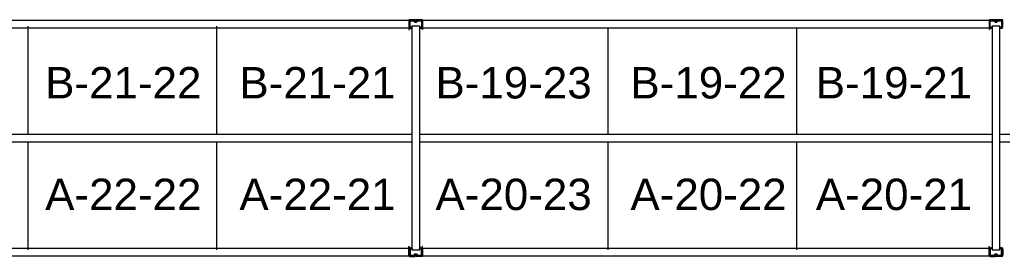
# Model space of a CAD drawing. Header units: inches. Extents: x 2743 to 10591, y -1604 to 5792.
# Drawn here: x 7448.4 to 7698.4, y 3455.9 to 3516.1 of the extents above; entities that cross this region are included whole.
import ezdxf

# ---------------------------------------------------------------- set-up
doc = ezdxf.new("R2010")
doc.units = ezdxf.units.IN
doc.header["$LTSCALE"] = 0.1875
doc.header["$MEASUREMENT"] = 0
for name, color, linetype, lineweight in [('22 Dimension', 7, 'Continuous', 5), ('32 Echelle', 160, 'Continuous', 15), ('33 Poutre', 30, 'Continuous', 15)]:
    doc.layers.add(name, color=color, linetype=linetype, lineweight=lineweight)
doc.styles.add('arial', font='')
doc.styles.get('arial').set_extended_font_data('Arial')

msp = doc.modelspace()

# ---------------------------------------------------------------- hatches: boundary and pattern name
at = {"layer": '32 Echelle'}
for points in [[(7548.14784, 3513.78941), (7548.14784, 3513.97691), (7547.96034, 3513.97691)], [(7548.14784, 3513.78941), (7548.14784, 3513.97691), (7547.96034, 3513.97691)], [(7550.14784, 3513.78941), (7550.14784, 3513.97691), (7550.33534, 3513.97691)], [(7550.14784, 3513.78941), (7550.14784, 3513.97691), (7550.33534, 3513.97691)], [(7695.77284, 3513.78941), (7695.77284, 3513.97691), (7695.58534, 3513.97691)], [(7695.77284, 3513.78941), (7695.77284, 3513.97691), (7695.58534, 3513.97691)], [(7697.77284, 3513.78941), (7697.77284, 3513.97691), (7697.96034, 3513.97691)], [(7697.77284, 3513.78941), (7697.77284, 3513.97691), (7697.96034, 3513.97691)], [(7548.14784, 3458.16441), (7548.14784, 3457.97691), (7547.96034, 3457.97691)], [(7548.14784, 3458.16441), (7548.14784, 3457.97691), (7547.96034, 3457.97691)], [(7550.14784, 3458.16441), (7550.14784, 3457.97691), (7550.33534, 3457.97691)], [(7550.14784, 3458.16441), (7550.14784, 3457.97691), (7550.33534, 3457.97691)], [(7695.77284, 3458.16441), (7695.77284, 3457.97691), (7695.58534, 3457.97691)], [(7695.77284, 3458.16441), (7695.77284, 3457.97691), (7695.58534, 3457.97691)], [(7697.77284, 3458.16441), (7697.77284, 3457.97691), (7697.96034, 3457.97691)], [(7697.77284, 3458.16441), (7697.77284, 3457.97691), (7697.96034, 3457.97691)]]:
    msp.add_hatch(color=256, dxfattribs=at).paths.add_polyline_path(points)

# ---------------------------------------------------------------- linework, layer by layer
at = {"layer": '22 Dimension'}
for p, q in [((7450.52284, 3486.97691), (7450.52284, 3513.97691)), ((7498.52284, 3486.97691), (7498.52284, 3513.97691)), ((7598.14784, 3486.97691), (7598.14784, 3513.97691)), ((7646.14784, 3486.97691), (7646.14784, 3513.97691)), ((7402.52284, 3486.97691), (7548.14784, 3486.97691)), ((7550.14784, 3486.97691), (7695.77284, 3486.97691)), ((7697.77284, 3486.97691), (7843.39784, 3486.97691)), ((7402.52284, 3484.97691), (7548.14784, 3484.97691)), ((7450.52284, 3457.97691), (7450.52284, 3484.97691)), ((7498.52284, 3457.97691), (7498.52284, 3484.97691)), ((7550.14784, 3484.97691), (7695.77284, 3484.97691)), ((7598.14784, 3457.97691), (7598.14784, 3484.97691)), ((7646.14784, 3457.97691), (7646.14784, 3484.97691)), ((7697.77284, 3484.97691), (7843.39784, 3484.97691))]:
    msp.add_line(p, q, dxfattribs=at)
at = {"layer": '32 Echelle', "linetype": 'Continuous', "lineweight": 25}
for p, q in [((7547.52288, 3515.79316), (7547.52288, 3514.16066)), ((7547.52288, 3515.79316), (7547.52288, 3514.16066)), ((7547.61288, 3514.16066), (7547.61288, 3515.79316)), ((7547.61288, 3514.16066), (7547.61288, 3515.79316)), ((7548.63547, 3515.97691), (7547.70663, 3515.97691)), ((7548.63547, 3515.97691), (7547.70663, 3515.97691)), ((7547.70663, 3515.88691), (7548.63547, 3515.88691)), ((7547.70663, 3515.88691), (7548.63547, 3515.88691)), ((7548.72512, 3515.82057), (7548.76903, 3515.67693)), ((7548.72512, 3515.82057), (7548.76903, 3515.67693)), ((7548.8551, 3515.70325), (7548.81119, 3515.84688)), ((7548.8551, 3515.70325), (7548.81119, 3515.84688)), ((7549.35092, 3515.63691), (7548.94475, 3515.63691)), ((7549.35092, 3515.63691), (7548.94475, 3515.63691)), ((7548.94475, 3515.54691), (7549.35092, 3515.54691)), ((7548.94475, 3515.54691), (7549.35092, 3515.54691)), ((7549.48449, 3515.84688), (7549.44057, 3515.70325)), ((7549.48449, 3515.84688), (7549.44057, 3515.70325)), ((7549.52664, 3515.67693), (7549.57055, 3515.82057)), ((7549.52664, 3515.67693), (7549.57055, 3515.82057)), ((7550.58904, 3515.97691), (7549.66021, 3515.97691)), ((7550.58904, 3515.97691), (7549.66021, 3515.97691)), ((7549.66021, 3515.88691), (7550.58904, 3515.88691)), ((7549.66021, 3515.88691), (7550.58904, 3515.88691)), ((7550.68279, 3515.79316), (7550.68279, 3514.16066)), ((7550.68279, 3515.79316), (7550.68279, 3514.16066)), ((7550.77279, 3514.16066), (7550.77279, 3515.79316)), ((7550.77279, 3514.16066), (7550.77279, 3515.79316)), ((7695.14788, 3515.79316), (7695.14788, 3514.16066)), ((7695.14788, 3515.79316), (7695.14788, 3514.16066)), ((7695.23788, 3514.16066), (7695.23788, 3515.79316)), ((7695.23788, 3514.16066), (7695.23788, 3515.79316)), ((7696.26047, 3515.97691), (7695.33163, 3515.97691)), ((7696.26047, 3515.97691), (7695.33163, 3515.97691)), ((7695.33163, 3515.88691), (7696.26047, 3515.88691)), ((7695.33163, 3515.88691), (7696.26047, 3515.88691)), ((7696.35012, 3515.82057), (7696.39403, 3515.67693)), ((7696.35012, 3515.82057), (7696.39403, 3515.67693)), ((7696.4801, 3515.70325), (7696.43619, 3515.84688)), ((7696.4801, 3515.70325), (7696.43619, 3515.84688)), ((7696.97592, 3515.63691), (7696.56975, 3515.63691)), ((7696.97592, 3515.63691), (7696.56975, 3515.63691)), ((7696.56975, 3515.54691), (7696.97592, 3515.54691)), ((7696.56975, 3515.54691), (7696.97592, 3515.54691)), ((7697.10949, 3515.84688), (7697.06557, 3515.70325)), ((7697.10949, 3515.84688), (7697.06557, 3515.70325)), ((7697.15164, 3515.67693), (7697.19555, 3515.82057)), ((7697.15164, 3515.67693), (7697.19555, 3515.82057)), ((7698.21404, 3515.97691), (7697.28521, 3515.97691)), ((7698.21404, 3515.97691), (7697.28521, 3515.97691)), ((7697.28521, 3515.88691), (7698.21404, 3515.88691)), ((7697.28521, 3515.88691), (7698.21404, 3515.88691)), ((7698.30779, 3515.79316), (7698.30779, 3514.16066)), ((7698.30779, 3515.79316), (7698.30779, 3514.16066)), ((7698.39779, 3514.16066), (7698.39779, 3515.79316)), ((7698.39779, 3514.16066), (7698.39779, 3515.79316)), ((7548.12288, 3514.06691), (7547.70663, 3514.06691)), ((7548.12288, 3514.06691), (7547.70663, 3514.06691)), ((7547.70663, 3513.97691), (7548.12288, 3513.97691)), ((7547.70663, 3513.97691), (7548.12288, 3513.97691)), ((7548.12288, 3513.97691), (7548.12288, 3514.06691)), ((7548.12288, 3513.97691), (7548.12288, 3514.06691)), ((7550.58904, 3514.06691), (7550.17279, 3514.06691)), ((7550.17279, 3514.06691), (7550.17279, 3513.97691)), ((7550.58904, 3514.06691), (7550.17279, 3514.06691)), ((7550.17279, 3514.06691), (7550.17279, 3513.97691)), ((7550.17279, 3513.97691), (7550.58904, 3513.97691)), ((7550.17279, 3513.97691), (7550.58904, 3513.97691)), ((7695.74788, 3514.06691), (7695.33163, 3514.06691)), ((7695.74788, 3514.06691), (7695.33163, 3514.06691)), ((7695.33163, 3513.97691), (7695.74788, 3513.97691)), ((7695.33163, 3513.97691), (7695.74788, 3513.97691)), ((7695.74788, 3513.97691), (7695.74788, 3514.06691)), ((7695.74788, 3513.97691), (7695.74788, 3514.06691)), ((7698.21404, 3514.06691), (7697.79779, 3514.06691)), ((7697.79779, 3514.06691), (7697.79779, 3513.97691)), ((7698.21404, 3514.06691), (7697.79779, 3514.06691)), ((7697.79779, 3514.06691), (7697.79779, 3513.97691)), ((7697.79779, 3513.97691), (7698.21404, 3513.97691)), ((7697.79779, 3513.97691), (7698.21404, 3513.97691)), ((7547.70663, 3457.97691), (7548.12288, 3457.97691)), ((7547.70663, 3457.97691), (7548.12288, 3457.97691)), ((7548.12288, 3457.97691), (7548.12288, 3457.88691)), ((7548.12288, 3457.97691), (7548.12288, 3457.88691)), ((7550.17279, 3457.97691), (7550.58904, 3457.97691)), ((7550.17279, 3457.88691), (7550.17279, 3457.97691)), ((7550.17279, 3457.97691), (7550.58904, 3457.97691)), ((7550.17279, 3457.88691), (7550.17279, 3457.97691)), ((7695.33163, 3457.97691), (7695.74788, 3457.97691)), ((7695.33163, 3457.97691), (7695.74788, 3457.97691)), ((7695.74788, 3457.97691), (7695.74788, 3457.88691)), ((7695.74788, 3457.97691), (7695.74788, 3457.88691)), ((7697.79779, 3457.97691), (7698.21404, 3457.97691)), ((7697.79779, 3457.88691), (7697.79779, 3457.97691)), ((7697.79779, 3457.97691), (7698.21404, 3457.97691)), ((7697.79779, 3457.88691), (7697.79779, 3457.97691)), ((7547.52288, 3456.16066), (7547.52288, 3457.79316)), ((7547.52288, 3456.16066), (7547.52288, 3457.79316)), ((7547.61288, 3457.79316), (7547.61288, 3456.16066)), ((7547.61288, 3457.79316), (7547.61288, 3456.16066)), ((7548.12288, 3457.88691), (7547.70663, 3457.88691)), ((7548.12288, 3457.88691), (7547.70663, 3457.88691)), ((7547.70663, 3456.06691), (7548.63547, 3456.06691)), ((7547.70663, 3456.06691), (7548.63547, 3456.06691)), ((7548.63547, 3455.97691), (7547.70663, 3455.97691)), ((7548.63547, 3455.97691), (7547.70663, 3455.97691)), ((7548.72512, 3456.13325), (7548.76903, 3456.27688)), ((7548.72512, 3456.13325), (7548.76903, 3456.27688)), ((7548.8551, 3456.25057), (7548.81119, 3456.10693)), ((7548.8551, 3456.25057), (7548.81119, 3456.10693)), ((7548.94475, 3456.40691), (7549.35092, 3456.40691)), ((7548.94475, 3456.40691), (7549.35092, 3456.40691)), ((7549.35092, 3456.31691), (7548.94475, 3456.31691)), ((7549.35092, 3456.31691), (7548.94475, 3456.31691)), ((7549.48449, 3456.10693), (7549.44057, 3456.25057)), ((7549.48449, 3456.10693), (7549.44057, 3456.25057)), ((7549.52664, 3456.27688), (7549.57055, 3456.13325)), ((7549.52664, 3456.27688), (7549.57055, 3456.13325)), ((7549.66021, 3456.06691), (7550.58904, 3456.06691)), ((7549.66021, 3456.06691), (7550.58904, 3456.06691)), ((7550.58904, 3455.97691), (7549.66021, 3455.97691)), ((7550.58904, 3455.97691), (7549.66021, 3455.97691)), ((7550.58904, 3457.88691), (7550.17279, 3457.88691)), ((7550.58904, 3457.88691), (7550.17279, 3457.88691)), ((7550.68279, 3456.16066), (7550.68279, 3457.79316)), ((7550.68279, 3456.16066), (7550.68279, 3457.79316)), ((7550.77279, 3457.79316), (7550.77279, 3456.16066)), ((7550.77279, 3457.79316), (7550.77279, 3456.16066)), ((7695.14788, 3456.16066), (7695.14788, 3457.79316)), ((7695.14788, 3456.16066), (7695.14788, 3457.79316)), ((7695.23788, 3457.79316), (7695.23788, 3456.16066)), ((7695.23788, 3457.79316), (7695.23788, 3456.16066)), ((7695.74788, 3457.88691), (7695.33163, 3457.88691)), ((7695.74788, 3457.88691), (7695.33163, 3457.88691)), ((7695.33163, 3456.06691), (7696.26047, 3456.06691)), ((7695.33163, 3456.06691), (7696.26047, 3456.06691)), ((7696.26047, 3455.97691), (7695.33163, 3455.97691)), ((7696.26047, 3455.97691), (7695.33163, 3455.97691)), ((7696.35012, 3456.13325), (7696.39403, 3456.27688)), ((7696.35012, 3456.13325), (7696.39403, 3456.27688)), ((7696.4801, 3456.25057), (7696.43619, 3456.10693)), ((7696.4801, 3456.25057), (7696.43619, 3456.10693)), ((7696.56975, 3456.40691), (7696.97592, 3456.40691)), ((7696.56975, 3456.40691), (7696.97592, 3456.40691)), ((7696.97592, 3456.31691), (7696.56975, 3456.31691)), ((7696.97592, 3456.31691), (7696.56975, 3456.31691)), ((7697.10949, 3456.10693), (7697.06557, 3456.25057)), ((7697.10949, 3456.10693), (7697.06557, 3456.25057)), ((7697.15164, 3456.27688), (7697.19555, 3456.13325)), ((7697.15164, 3456.27688), (7697.19555, 3456.13325)), ((7697.28521, 3456.06691), (7698.21404, 3456.06691)), ((7697.28521, 3456.06691), (7698.21404, 3456.06691)), ((7698.21404, 3455.97691), (7697.28521, 3455.97691)), ((7698.21404, 3455.97691), (7697.28521, 3455.97691)), ((7698.21404, 3457.88691), (7697.79779, 3457.88691)), ((7698.21404, 3457.88691), (7697.79779, 3457.88691)), ((7698.30779, 3456.16066), (7698.30779, 3457.79316)), ((7698.30779, 3456.16066), (7698.30779, 3457.79316)), ((7698.39779, 3457.79316), (7698.39779, 3456.16066)), ((7698.39779, 3457.79316), (7698.39779, 3456.16066))]:
    msp.add_line(p, q, dxfattribs=at)
at = {"layer": '32 Echelle'}
for p, q in [((7450.52284, 3486.97691), (7450.52284, 3514.47691)), ((7498.52284, 3486.97691), (7498.52284, 3514.47691)), ((7548.14784, 3513.97691), (7547.96034, 3513.97691)), ((7548.14784, 3513.78941), (7547.96034, 3513.97691)), ((7548.14784, 3513.97691), (7547.96034, 3513.97691)), ((7548.14784, 3513.78941), (7547.96034, 3513.97691)), ((7550.14784, 3514.47691), (7548.14784, 3514.47691)), ((7548.14784, 3514.47691), (7548.14784, 3457.47691)), ((7550.14784, 3514.47691), (7548.14784, 3514.47691)), ((7548.14784, 3514.47691), (7548.14784, 3457.47691)), ((7548.14784, 3513.78941), (7548.14784, 3513.97691)), ((7548.14784, 3513.78941), (7548.14784, 3513.97691)), ((7550.14784, 3457.47691), (7550.14784, 3514.47691)), ((7550.14784, 3457.47691), (7550.14784, 3514.47691)), ((7550.14784, 3513.97691), (7550.33534, 3513.97691)), ((7550.14784, 3513.78941), (7550.14784, 3513.97691)), ((7550.14784, 3513.78941), (7550.33534, 3513.97691)), ((7550.14784, 3513.97691), (7550.33534, 3513.97691)), ((7550.14784, 3513.78941), (7550.14784, 3513.97691)), ((7550.14784, 3513.78941), (7550.33534, 3513.97691)), ((7598.14784, 3486.97691), (7598.14784, 3513.97691)), ((7646.14784, 3486.97691), (7646.14784, 3513.97691)), ((7695.77284, 3513.97691), (7695.58534, 3513.97691)), ((7695.77284, 3513.78941), (7695.58534, 3513.97691)), ((7695.77284, 3513.97691), (7695.58534, 3513.97691)), ((7695.77284, 3513.78941), (7695.58534, 3513.97691)), ((7697.77284, 3514.47691), (7695.77284, 3514.47691)), ((7695.77284, 3514.47691), (7695.77284, 3457.47691)), ((7697.77284, 3514.47691), (7695.77284, 3514.47691)), ((7695.77284, 3514.47691), (7695.77284, 3457.47691)), ((7695.77284, 3513.78941), (7695.77284, 3513.97691)), ((7695.77284, 3513.78941), (7695.77284, 3513.97691)), ((7697.77284, 3457.47691), (7697.77284, 3514.47691)), ((7697.77284, 3457.47691), (7697.77284, 3514.47691)), ((7697.77284, 3513.97691), (7697.96034, 3513.97691)), ((7697.77284, 3513.78941), (7697.77284, 3513.97691)), ((7697.77284, 3513.78941), (7697.96034, 3513.97691)), ((7697.77284, 3513.97691), (7697.96034, 3513.97691)), ((7697.77284, 3513.78941), (7697.77284, 3513.97691)), ((7697.77284, 3513.78941), (7697.96034, 3513.97691)), ((7450.52284, 3457.47691), (7450.52284, 3484.97691)), ((7498.52284, 3457.47691), (7498.52284, 3484.97691)), ((7598.14784, 3457.47691), (7598.14784, 3484.97691)), ((7646.14784, 3457.47691), (7646.14784, 3484.97691)), ((7548.14784, 3458.16441), (7547.96034, 3457.97691)), ((7548.14784, 3458.16441), (7547.96034, 3457.97691)), ((7548.14784, 3457.97691), (7547.96034, 3457.97691)), ((7548.14784, 3457.97691), (7547.96034, 3457.97691)), ((7548.14784, 3458.16441), (7548.14784, 3457.97691)), ((7548.14784, 3458.16441), (7548.14784, 3457.97691)), ((7550.14784, 3458.16441), (7550.14784, 3457.97691)), ((7550.14784, 3458.16441), (7550.33534, 3457.97691)), ((7550.14784, 3458.16441), (7550.14784, 3457.97691)), ((7550.14784, 3458.16441), (7550.33534, 3457.97691)), ((7550.14784, 3457.97691), (7550.33534, 3457.97691)), ((7550.14784, 3457.97691), (7550.33534, 3457.97691)), ((7695.77284, 3458.16441), (7695.58534, 3457.97691)), ((7695.77284, 3458.16441), (7695.58534, 3457.97691)), ((7695.77284, 3457.97691), (7695.58534, 3457.97691)), ((7695.77284, 3457.97691), (7695.58534, 3457.97691)), ((7695.77284, 3458.16441), (7695.77284, 3457.97691)), ((7695.77284, 3458.16441), (7695.77284, 3457.97691)), ((7697.77284, 3458.16441), (7697.77284, 3457.97691)), ((7697.77284, 3458.16441), (7697.96034, 3457.97691)), ((7697.77284, 3458.16441), (7697.77284, 3457.97691)), ((7697.77284, 3458.16441), (7697.96034, 3457.97691)), ((7697.77284, 3457.97691), (7697.96034, 3457.97691)), ((7697.77284, 3457.97691), (7697.96034, 3457.97691)), ((7548.14784, 3457.47691), (7550.14784, 3457.47691)), ((7548.14784, 3457.47691), (7550.14784, 3457.47691)), ((7695.77284, 3457.47691), (7697.77284, 3457.47691)), ((7695.77284, 3457.47691), (7697.77284, 3457.47691))]:
    msp.add_line(p, q, dxfattribs=at)
at = {"layer": '32 Echelle', "linetype": 'Continuous', "lineweight": 25}
for centre, radius, start, end in [((7547.70663, 3515.79316), 0.18375, 90, 180), ((7547.70663, 3515.79316), 0.18375, 90, 180), ((7547.70663, 3515.79316), 0.09375, 90, 180), ((7547.70663, 3515.79316), 0.09375, 90, 180), ((7548.63547, 3515.79316), 0.18375, 17, 90), ((7548.63547, 3515.79316), 0.18375, 17, 90), ((7548.63547, 3515.79316), 0.09375, 17, 90), ((7548.63547, 3515.79316), 0.09375, 17, 90), ((7548.94475, 3515.73066), 0.18375, 197, 270), ((7548.94475, 3515.73066), 0.18375, 197, 270), ((7548.94475, 3515.73066), 0.09375, 197, 270), ((7548.94475, 3515.73066), 0.09375, 197, 270), ((7549.35092, 3515.73066), 0.09375, 270, 343), ((7549.35092, 3515.73066), 0.09375, 270, 343), ((7549.35092, 3515.73066), 0.18375, 270, 343), ((7549.35092, 3515.73066), 0.18375, 270, 343), ((7549.66021, 3515.79316), 0.18375, 90, 163), ((7549.66021, 3515.79316), 0.18375, 90, 163), ((7549.66021, 3515.79316), 0.09375, 90, 163), ((7549.66021, 3515.79316), 0.09375, 90, 163), ((7550.58904, 3515.79316), 0.18375, 0, 90), ((7550.58904, 3515.79316), 0.18375, 0, 90), ((7550.58904, 3515.79316), 0.09375, 0, 90), ((7550.58904, 3515.79316), 0.09375, 0, 90), ((7695.33163, 3515.79316), 0.18375, 90, 180), ((7695.33163, 3515.79316), 0.18375, 90, 180), ((7695.33163, 3515.79316), 0.09375, 90, 180), ((7695.33163, 3515.79316), 0.09375, 90, 180), ((7696.26047, 3515.79316), 0.18375, 17, 90), ((7696.26047, 3515.79316), 0.18375, 17, 90), ((7696.26047, 3515.79316), 0.09375, 17, 90), ((7696.26047, 3515.79316), 0.09375, 17, 90), ((7696.56975, 3515.73066), 0.18375, 197, 270), ((7696.56975, 3515.73066), 0.18375, 197, 270), ((7696.56975, 3515.73066), 0.09375, 197, 270), ((7696.56975, 3515.73066), 0.09375, 197, 270), ((7696.97592, 3515.73066), 0.09375, 270, 343), ((7696.97592, 3515.73066), 0.09375, 270, 343), ((7696.97592, 3515.73066), 0.18375, 270, 343), ((7696.97592, 3515.73066), 0.18375, 270, 343), ((7697.28521, 3515.79316), 0.18375, 90, 163), ((7697.28521, 3515.79316), 0.18375, 90, 163), ((7697.28521, 3515.79316), 0.09375, 90, 163), ((7697.28521, 3515.79316), 0.09375, 90, 163), ((7698.21404, 3515.79316), 0.18375, 0, 90), ((7698.21404, 3515.79316), 0.18375, 0, 90), ((7698.21404, 3515.79316), 0.09375, 0, 90), ((7698.21404, 3515.79316), 0.09375, 0, 90), ((7547.70663, 3514.16066), 0.18375, 180, 270), ((7547.70663, 3514.16066), 0.18375, 180, 270), ((7547.70663, 3514.16066), 0.09375, 180, 270), ((7547.70663, 3514.16066), 0.09375, 180, 270), ((7550.58904, 3514.16066), 0.09375, 270, 0), ((7550.58904, 3514.16066), 0.18375, 270, 0), ((7550.58904, 3514.16066), 0.09375, 270, 0), ((7550.58904, 3514.16066), 0.18375, 270, 0), ((7695.33163, 3514.16066), 0.18375, 180, 270), ((7695.33163, 3514.16066), 0.18375, 180, 270), ((7695.33163, 3514.16066), 0.09375, 180, 270), ((7695.33163, 3514.16066), 0.09375, 180, 270), ((7698.21404, 3514.16066), 0.09375, 270, 0), ((7698.21404, 3514.16066), 0.18375, 270, 0), ((7698.21404, 3514.16066), 0.09375, 270, 0), ((7698.21404, 3514.16066), 0.18375, 270, 0), ((7547.70663, 3457.79316), 0.18375, 90, 180), ((7547.70663, 3457.79316), 0.18375, 90, 180), ((7550.58904, 3457.79316), 0.18375, 0, 90), ((7550.58904, 3457.79316), 0.18375, 0, 90), ((7695.33163, 3457.79316), 0.18375, 90, 180), ((7695.33163, 3457.79316), 0.18375, 90, 180), ((7698.21404, 3457.79316), 0.18375, 0, 90), ((7698.21404, 3457.79316), 0.18375, 0, 90), ((7547.70663, 3456.16066), 0.18375, 180, 270), ((7547.70663, 3456.16066), 0.18375, 180, 270), ((7547.70663, 3457.79316), 0.09375, 90, 180), ((7547.70663, 3457.79316), 0.09375, 90, 180), ((7547.70663, 3456.16066), 0.09375, 180, 270), ((7547.70663, 3456.16066), 0.09375, 180, 270), ((7548.63547, 3456.16066), 0.09375, 270, 343), ((7548.63547, 3456.16066), 0.09375, 270, 343), ((7548.63547, 3456.16066), 0.18375, 270, 343), ((7548.63547, 3456.16066), 0.18375, 270, 343), ((7548.94475, 3456.22316), 0.18375, 90, 163), ((7548.94475, 3456.22316), 0.18375, 90, 163), ((7548.94475, 3456.22316), 0.09375, 90, 163), ((7548.94475, 3456.22316), 0.09375, 90, 163), ((7549.35092, 3456.22316), 0.18375, 17, 90), ((7549.35092, 3456.22316), 0.18375, 17, 90), ((7549.35092, 3456.22316), 0.09375, 17, 90), ((7549.35092, 3456.22316), 0.09375, 17, 90), ((7549.66021, 3456.16066), 0.18375, 197, 270), ((7549.66021, 3456.16066), 0.18375, 197, 270), ((7549.66021, 3456.16066), 0.09375, 197, 270), ((7549.66021, 3456.16066), 0.09375, 197, 270), ((7550.58904, 3457.79316), 0.09375, 0, 90), ((7550.58904, 3457.79316), 0.09375, 0, 90), ((7550.58904, 3456.16066), 0.09375, 270, 0), ((7550.58904, 3456.16066), 0.18375, 270, 0), ((7550.58904, 3456.16066), 0.09375, 270, 0), ((7550.58904, 3456.16066), 0.18375, 270, 0), ((7695.33163, 3456.16066), 0.18375, 180, 270), ((7695.33163, 3456.16066), 0.18375, 180, 270), ((7695.33163, 3457.79316), 0.09375, 90, 180), ((7695.33163, 3457.79316), 0.09375, 90, 180), ((7695.33163, 3456.16066), 0.09375, 180, 270), ((7695.33163, 3456.16066), 0.09375, 180, 270), ((7696.26047, 3456.16066), 0.09375, 270, 343), ((7696.26047, 3456.16066), 0.09375, 270, 343), ((7696.26047, 3456.16066), 0.18375, 270, 343), ((7696.26047, 3456.16066), 0.18375, 270, 343), ((7696.56975, 3456.22316), 0.18375, 90, 163), ((7696.56975, 3456.22316), 0.18375, 90, 163), ((7696.56975, 3456.22316), 0.09375, 90, 163), ((7696.56975, 3456.22316), 0.09375, 90, 163), ((7696.97592, 3456.22316), 0.18375, 17, 90), ((7696.97592, 3456.22316), 0.18375, 17, 90), ((7696.97592, 3456.22316), 0.09375, 17, 90), ((7696.97592, 3456.22316), 0.09375, 17, 90), ((7697.28521, 3456.16066), 0.18375, 197, 270), ((7697.28521, 3456.16066), 0.18375, 197, 270), ((7697.28521, 3456.16066), 0.09375, 197, 270), ((7697.28521, 3456.16066), 0.09375, 197, 270), ((7698.21404, 3457.79316), 0.09375, 0, 90), ((7698.21404, 3457.79316), 0.09375, 0, 90), ((7698.21404, 3456.16066), 0.09375, 270, 0), ((7698.21404, 3456.16066), 0.18375, 270, 0), ((7698.21404, 3456.16066), 0.09375, 270, 0), ((7698.21404, 3456.16066), 0.18375, 270, 0)]:
    msp.add_arc(centre, radius, start, end, dxfattribs=at)
at = {"layer": '33 Poutre'}
for p, q in [((7403.27284, 3515.97691), (7547.39784, 3515.97691)), ((7547.39784, 3515.97691), (7547.39784, 3513.97691)), ((7547.39784, 3515.85191), (7547.39784, 3513.59591)), ((7547.51684, 3515.85191), (7547.51684, 3513.59591)), ((7548.90384, 3515.97691), (7547.64184, 3515.97691)), ((7549.02884, 3515.63691), (7549.02884, 3515.85191)), ((7549.02884, 3515.63691), (7549.14784, 3515.63691)), ((7549.14784, 3515.63691), (7549.14784, 3515.85191)), ((7549.14784, 3515.63691), (7549.14784, 3515.85191)), ((7549.26684, 3515.63691), (7549.14784, 3515.63691)), ((7549.26684, 3515.63691), (7549.26684, 3515.85191)), ((7549.39184, 3515.97691), (7550.65384, 3515.97691)), ((7550.77884, 3515.85191), (7550.77884, 3513.59591)), ((7550.89784, 3515.97691), (7695.02284, 3515.97691)), ((7550.89784, 3515.97691), (7550.89784, 3513.97691)), ((7550.89784, 3515.85191), (7550.89784, 3513.59591)), ((7695.02284, 3515.97691), (7695.02284, 3513.97691)), ((7695.02284, 3515.85191), (7695.02284, 3513.59591)), ((7695.14184, 3515.85191), (7695.14184, 3513.59591)), ((7696.52884, 3515.97691), (7695.26684, 3515.97691)), ((7696.65384, 3515.63691), (7696.65384, 3515.85191)), ((7696.65384, 3515.63691), (7696.77284, 3515.63691)), ((7696.77284, 3515.63691), (7696.77284, 3515.85191)), ((7696.77284, 3515.63691), (7696.77284, 3515.85191)), ((7696.89184, 3515.63691), (7696.77284, 3515.63691)), ((7696.89184, 3515.63691), (7696.89184, 3515.85191)), ((7697.01684, 3515.97691), (7698.27884, 3515.97691)), ((7403.27284, 3513.97691), (7547.39784, 3513.97691)), ((7547.39784, 3513.59591), (7547.51684, 3513.59591)), ((7550.89784, 3513.59591), (7550.77884, 3513.59591)), ((7550.89784, 3513.97691), (7695.02284, 3513.97691)), ((7695.02284, 3513.59591), (7695.14184, 3513.59591)), ((7403.27284, 3457.97691), (7547.39784, 3457.97691)), ((7547.39784, 3456.10191), (7547.39784, 3458.35791)), ((7547.39784, 3458.35791), (7547.51684, 3458.35791)), ((7547.39784, 3455.97691), (7547.39784, 3457.97691)), ((7547.51684, 3456.10191), (7547.51684, 3458.35791)), ((7550.89784, 3458.35791), (7550.77884, 3458.35791)), ((7550.77884, 3456.10191), (7550.77884, 3458.35791)), ((7550.89784, 3456.10191), (7550.89784, 3458.35791)), ((7550.89784, 3457.97691), (7695.02284, 3457.97691)), ((7550.89784, 3455.97691), (7550.89784, 3457.97691)), ((7695.02284, 3456.10191), (7695.02284, 3458.35791)), ((7695.02284, 3458.35791), (7695.14184, 3458.35791)), ((7695.02284, 3455.97691), (7695.02284, 3457.97691)), ((7695.14184, 3456.10191), (7695.14184, 3458.35791)), ((7403.27284, 3455.97691), (7547.39784, 3455.97691)), ((7548.90384, 3455.97691), (7547.64184, 3455.97691)), ((7547.64184, 3455.85791), (7548.90384, 3455.85791)), ((7549.02884, 3456.31691), (7549.02884, 3456.10191)), ((7549.02884, 3456.31691), (7549.14784, 3456.31691)), ((7549.14784, 3456.31691), (7549.14784, 3456.10191)), ((7549.14784, 3456.31691), (7549.14784, 3456.10191)), ((7549.26684, 3456.31691), (7549.14784, 3456.31691)), ((7549.26684, 3456.31691), (7549.26684, 3456.10191)), ((7549.39184, 3455.97691), (7550.65384, 3455.97691)), ((7550.65384, 3455.85791), (7549.39184, 3455.85791)), ((7550.89784, 3455.97691), (7695.02284, 3455.97691)), ((7696.52884, 3455.97691), (7695.26684, 3455.97691)), ((7695.26684, 3455.85791), (7696.52884, 3455.85791)), ((7696.65384, 3456.31691), (7696.65384, 3456.10191)), ((7696.65384, 3456.31691), (7696.77284, 3456.31691)), ((7696.77284, 3456.31691), (7696.77284, 3456.10191)), ((7696.77284, 3456.31691), (7696.77284, 3456.10191)), ((7696.89184, 3456.31691), (7696.77284, 3456.31691)), ((7696.89184, 3456.31691), (7696.89184, 3456.10191)), ((7697.01684, 3455.97691), (7698.27884, 3455.97691)), ((7698.27884, 3455.85791), (7697.01684, 3455.85791))]:
    msp.add_line(p, q, dxfattribs=at)
for centre, radius, start, end in [((7547.64184, 3515.85191), 0.244, 90, 180), ((7547.64184, 3515.85191), 0.125, 90, 180), ((7548.90384, 3515.85191), 0.244, 0, 90), ((7548.90384, 3515.85191), 0.125, 0, 90), ((7549.39184, 3515.85191), 0.244, 90, 180), ((7549.39184, 3515.85191), 0.125, 90, 180), ((7550.65384, 3515.85191), 0.244, 0, 90), ((7550.65384, 3515.85191), 0.125, 0, 90), ((7695.26684, 3515.85191), 0.244, 90, 180), ((7695.26684, 3515.85191), 0.125, 90, 180), ((7696.52884, 3515.85191), 0.244, 0, 90), ((7696.52884, 3515.85191), 0.125, 0, 90), ((7697.01684, 3515.85191), 0.244, 90, 180), ((7697.01684, 3515.85191), 0.125, 90, 180), ((7698.27884, 3515.85191), 0.244, 0, 90), ((7698.27884, 3515.85191), 0.125, 0, 90), ((7547.64184, 3456.10191), 0.244, 180, 270), ((7547.64184, 3456.10191), 0.125, 180, 270), ((7548.90384, 3456.10191), 0.125, 270, 0), ((7548.90384, 3456.10191), 0.244, 270, 0), ((7549.39184, 3456.10191), 0.244, 180, 270), ((7549.39184, 3456.10191), 0.125, 180, 270), ((7550.65384, 3456.10191), 0.244, 270, 0), ((7550.65384, 3456.10191), 0.125, 270, 0), ((7695.26684, 3456.10191), 0.244, 180, 270), ((7695.26684, 3456.10191), 0.125, 180, 270), ((7696.52884, 3456.10191), 0.125, 270, 0), ((7696.52884, 3456.10191), 0.244, 270, 0), ((7697.01684, 3456.10191), 0.244, 180, 270), ((7697.01684, 3456.10191), 0.125, 180, 270), ((7698.27884, 3456.10191), 0.244, 270, 0), ((7698.27884, 3456.10191), 0.125, 270, 0)]:
    msp.add_arc(centre, radius, start, end, dxfattribs=at)

# ---------------------------------------------------------------- texts
at = {"layer": '22 Dimension', "char_height": 8, "attachment_point": 1, "style": 'arial'}
for s, insert in [('{\\fArial Unicode MS|b0|i0|c0|p2;\\C8;B-21-22}', (7454.85997, 3504.04136)), ('{\\fArial Unicode MS|b0|i0|c0|p2;\\C8;B-21-21}', (7504.2765, 3504.04136)), ('{\\fArial Unicode MS|b0|i0|c0|p2;\\C8;B-19-23}', (7554.16648, 3504.04136)), ('{\\fArial Unicode MS|b0|i0|c0|p2;\\C8;B-19-22}', (7603.77092, 3504.04136)), ('{\\fArial Unicode MS|b0|i0|c0|p2;\\C8;B-19-21}', (7650.93271, 3504.04136)), ('{\\fArial Unicode MS|b0|i0|c0|p2;\\C8;A-22-22}', (7454.85997, 3475.6319)), ('{\\fArial Unicode MS|b0|i0|c0|p2;\\C8;A-22-21}', (7504.2765, 3475.6319)), ('{\\fArial Unicode MS|b0|i0|c0|p2;\\C8;A-20-23}', (7554.16648, 3475.6319)), ('{\\fArial Unicode MS|b0|i0|c0|p2;\\C8;A-20-22}', (7603.77092, 3475.6319)), ('{\\fArial Unicode MS|b0|i0|c0|p2;\\C8;A-20-21}', (7650.93271, 3475.6319))]:
    msp.add_mtext_dynamic_manual_height_columns(s, width=68.8901007, gutter_width=5, heights=[0], dxfattribs=dict(at, insert=insert))

doc.saveas('drawing.dxf')
